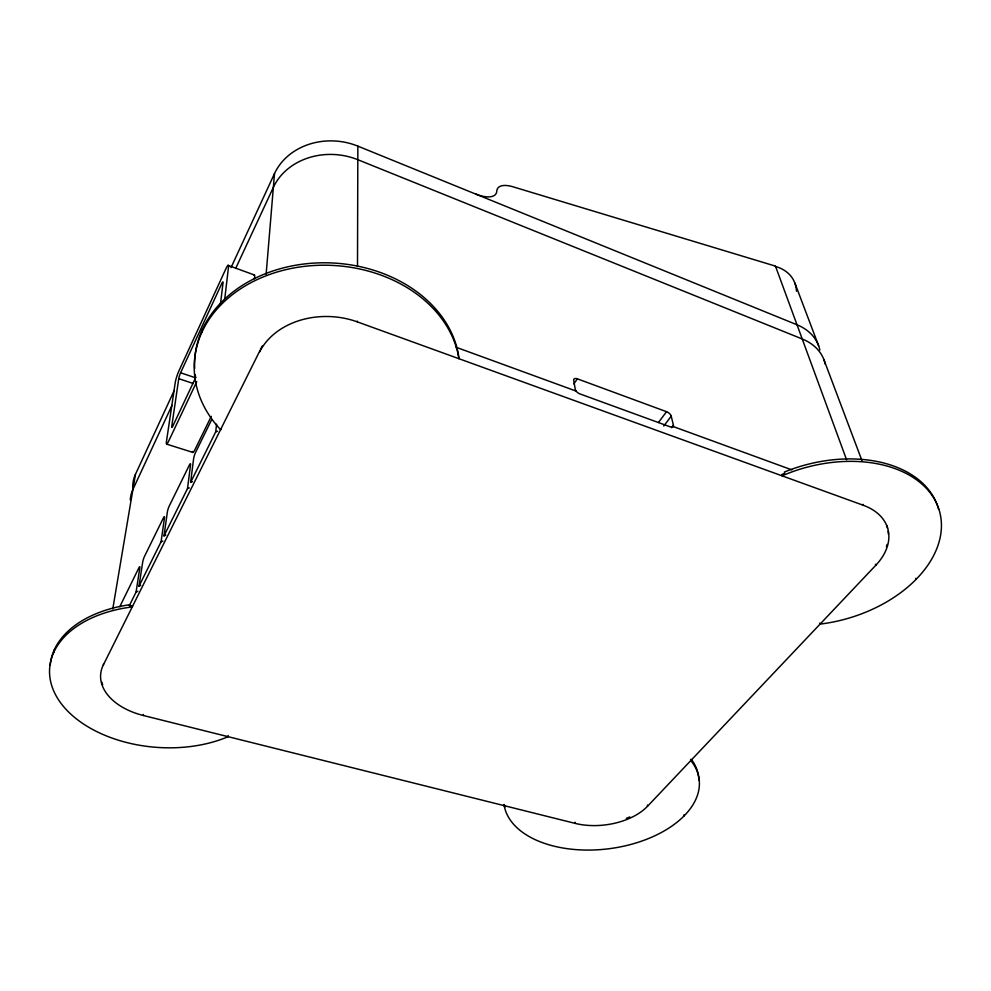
<?xml version="1.0" encoding="UTF-8"?>
<svg xmlns="http://www.w3.org/2000/svg" width="991" height="991" viewBox="0 0 991 991"><rect width="100%" height="100%" fill="white"/><g stroke="black" fill="none" stroke-linecap="round" stroke-linejoin="round"><path stroke-width="1.49" d="M103.51 663.92L103.324 664.973A61.603 38.922 4.4 0 0 143.286 715.477L575.164 823.385A54.146 31.675 -7.2 0 0 647.606 806.178L875.784 565.291A65.158 43.071 -15.7 0 0 863.31 505.286L357.342 321.877L357.342 321.109M357.503 266.418L357.85 146.135A62.569 53.923 5.7 0 0 274.507 173.574L231.002 267.669M103.324 664.973L259.741 351.025M266.133 274.222L274.507 173.574M228.215 735.557L228.116 736.672A111.933 70.77 4.5 0 1 60.761 703.015A111.933 70.77 4.5 0 1 132.323 606.926C133.81 603.853 128.112 607.805 129.61 604.745A111.735 70.782 4.5 0 0 50.244 665.097M254.476 278.818L254.687 276.539A9.192 1.511 -70.9 0 0 253.845 275.027M220.869 428.645L220.733 429.834A132.905 104.03 2.6 0 1 277.406 271.918A132.905 104.03 2.6 0 1 458.932 358.705L458.238 353.378A132.645 103.968 2.6 0 0 314.581 263.061A132.645 103.968 2.6 0 0 194.682 368.516M192.465 481.626L190.631 482.332L215.716 431.865L216.571 424.198M224.808 298.514L228.5 267A9.253 1.363 -70.9 0 0 225.898 268.759L178.9 370.944A8.733 1.226 -71.6 0 0 175.234 382.588L166.426 441.738A9.154 1.338 -71.9 0 0 168.52 441.404L196.738 381.696M220.324 305.24L223.025 282.794A4.621 0.681 -71 0 0 221.736 283.624L180.597 372.789A4.398 0.619 -71.6 0 0 178.752 378.673L171.765 426.303A4.571 0.669 -71.8 0 0 172.83 426.08L195.772 377.373M190.631 482.332L193.617 458.672A4.608 0.768 -72 0 1 195.549 452.478L211.566 419.874M163.998 535.896L187.497 488.613L190.545 464.928A4.571 0.756 -72.1 0 0 189.405 465.002L169.238 506.042A4.472 0.718 -72.3 0 0 167.355 512.062L163.998 535.896L165.807 535.152M202.077 331.923L202.412 329.446M143.286 715.477L143.422 714.437M139 586.189L161.075 541.792L164.456 517.946A4.447 0.706 -72.4 0 0 163.465 517.798L144.513 556.385A4.348 0.669 -72.6 0 0 142.667 562.244L139 586.189L140.784 585.396M129.474 605.365L136.077 592.085L139.781 568.128A4.323 0.657 -72.7 0 0 138.901 567.793L121.063 604.101A4.249 0.632 -72.9 0 0 119.998 606.864M112.763 609.007L135.445 474.367L174.205 390.541M53.898 652.152L54.418 649.551M171.988 405.381L132.905 489.455A54.567 38.699 6.4 0 0 130.292 500.034M235.66 268.462L273.355 187.361A63.387 54.232 5.4 0 1 357.813 159.7L802.227 338.972A57.379 42.303 -18.2 0 1 825.243 364.23M211.269 416.344L194.88 449.778A9.092 1.486 -71.9 0 1 192.489 451.438M573.863 383.938L577.357 378.835L666.534 411.699A4.695 2.316 36.1 0 1 671.217 416.146L673.409 425.226L671.551 427.691M658.458 422.513L666.534 411.699M663.784 426.043L671.217 416.146M136.077 592.085L137.86 591.293M161.075 541.792L162.871 541.036M187.497 488.613L189.331 487.906M215.716 431.865L217.562 431.196M166.661 444.129L192.935 452.441M178.752 378.673L193.22 383.492M180.597 372.789L194.781 377.534M456.12 347.271L576.093 391.073M673.248 426.564L791.834 469.858M227.992 265.353L254.068 274.866M357.85 146.135L797.024 324.788A56.71 42.179 -18.5 0 1 819.854 349.972M690.789 759.564L691.668 760.716L691.421 759.478A98.22 57.614 -7.2 0 1 698.903 780.214M915.833 578.36L916.192 579.289M818.628 345.748L794.893 283.079M862.083 460.976L824.029 359.993M846.587 459.762L775.47 266.121L513.189 186.853A42.056 18.693 31.6 0 0 512.174 186.556A25.01 11.025 31.5 0 0 496.937 190.21A23.412 10.319 31.5 0 0 496.776 190.941L496.751 191.337A25.283 11.186 30.6 0 1 475.717 194.013M862.963 504.357L863.31 505.286M875.425 564.288L875.784 565.291M819.768 623.079L820.09 624.095A118.412 78.326 -15.8 0 0 939.802 512.372A118.412 78.326 -15.8 0 0 782.072 475.829C780.264 473.364 786.21 474.491 784.414 472.038A118.202 78.326 -15.8 0 1 938.613 509.337M690.616 759.465L690.826 760.555A98.369 57.589 -7.2 0 1 627.006 845.422A98.369 57.589 -7.2 0 1 504.221 805.658L504.122 804.481M684.112 814.627L684.31 815.704M647.408 805.026L647.606 806.178M575.015 822.22L575.164 823.385M888.134 531.213A65.096 43.059 -15.7 0 1 888.394 534.223M887.094 544.468A65.096 43.059 -15.7 0 1 886.375 546.722M886.685 525.416A65.096 43.059 -15.7 0 1 887.564 528.277M195.586 377.36A132.645 103.968 2.6 0 1 195.227 374.833M260.385 349.427A73.037 57.144 2.5 0 1 262.466 345.884M259.667 351.879A73.111 57.156 2.5 0 1 357.342 321.877M102.692 684.756A61.541 38.922 4.4 0 1 101.8 682.13M504.927 807.033A98.22 57.614 -7.2 0 1 504.32 804.717M629.793 816.918A54.109 31.687 -7.2 0 1 626.3 818.38M577.357 378.835A4.794 2.44 34.2 0 0 573.715 380.296L575.263 389.352A4.831 2.465 34.4 0 0 579.995 393.935L670.164 426.824A4.732 2.341 36.3 0 0 673.409 425.226M132.844 487.473A53.96 38.637 6.6 0 1 135.445 474.367M775.272 266.393A54.505 36.456 -28.8 0 1 796.467 291.205M504.431 805.956L504.258 805.188L504.431 805.956"/></g></svg>
